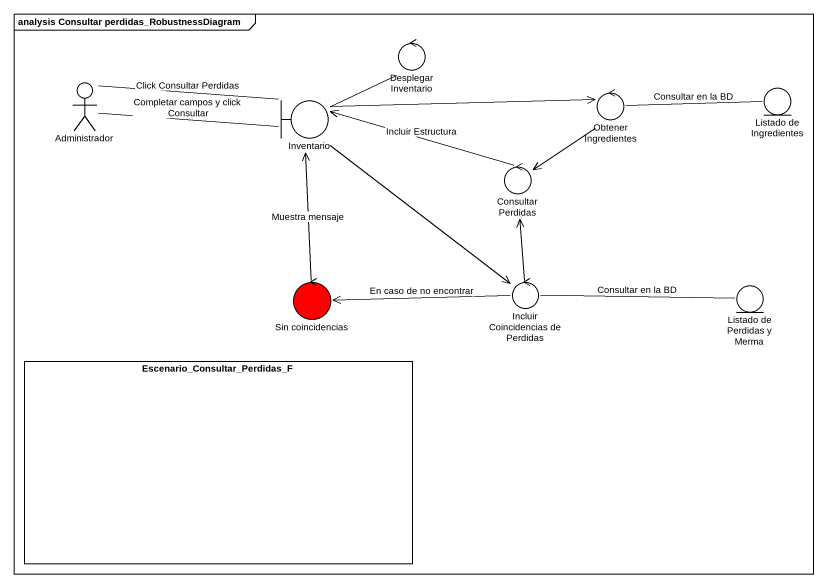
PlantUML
@startuml
mainframe analysis Consultar perdidas_RobustnessDiagram
control "Desplegar Inventario" as Desplegar_Inventario
actor Administrador
entity "Listado de Ingredientes" as Listado_de_Ingredientes
boundary Inventario
control "Obtener Ingredientes" as Obtener_Ingredientes
control "Consultar Perdidas" as Consultar_Perdidas
control "Sin coincidencias" as Sin_coincidencias #FF0000
control "Incluir Coincidencias de Perdidas" as Incluir_Coincidencias_de
entity "Listado de Perdidas y Merma" as Listado_de_Perdidas_y_Merma
rectangle "Escenario_Consultar_Perdidas_F" as Escenario_Consultar
Desplegar_Inventario -left- Inventario
Administrador -right- Inventario : Click Consultar Perdidas
Administrador -right- Inventario : Completar campos y click Consultar
Inventario -right-> Obtener_Ingredientes
Inventario --> Incluir_Coincidencias_de
Obtener_Ingredientes -right- Listado_de_Ingredientes : Consultar en la BD
Obtener_Ingredientes --> Consultar_Perdidas
Consultar_Perdidas -left-> Inventario : Incluir Estructura
Sin_coincidencias -up-> Inventario : Muestra mensaje
Incluir_Coincidencias_de -up-> Consultar_Perdidas
Incluir_Coincidencias_de -left-> Sin_coincidencias : En caso de no encontrar
Incluir_Coincidencias_de -right- Listado_de_Perdidas_y_Merma : Consultar en la BD
@enduml
